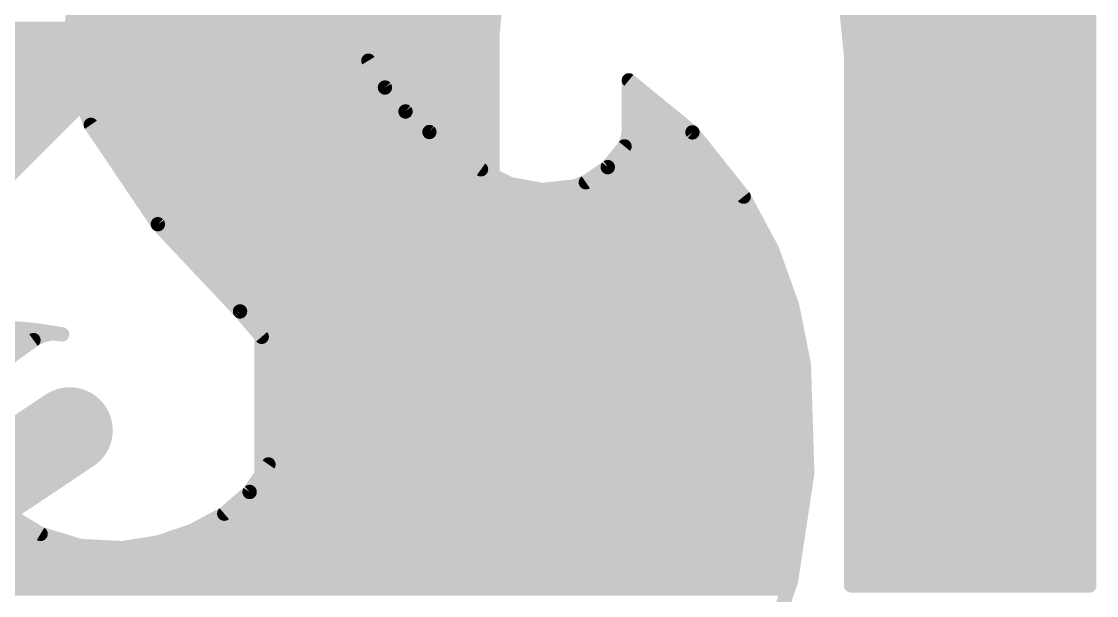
# Model space of a CAD drawing. Extents: x -8.9 to 15.4, y -3.8 to 15.4.
# Drawn here: x 1.363 to 3.266, y 8.547 to 9.563 of the extents above; entities that cross this region are included whole.
import ezdxf

# ---------------------------------------------------------------- set-up
doc = ezdxf.new("R2010")
doc.units = 0
for name, color, linetype in [('16', 132, 'CONTINUOUS'), ('21', 41, 'CONTINUOUS'), ('22', 40, 'CONTINUOUS')]:
    doc.layers.add(name, color=color, linetype=linetype)

msp = doc.modelspace()

# ---------------------------------------------------------------- linework, layer by layer
at = {"layer": '16', "const_width": 0.1524}
for points in [[(1.4485, 9.4869), (0.5842, 9.4869)], [(1.1604, 9.1988), (1.4485, 9.4869)], [(0.5842, 8.2633), (1.4485, 8.8395)]]:
    msp.add_lwpolyline(points, dxfattribs=at)
at = {"layer": '16', "const_width": 0.0762}
for points in [[(1.4755, 9.46, 1), (1.4216, 9.5138)], [(1.4485, 9.4488, 1), (1.4485, 9.525)], [(1.4697, 8.8078, 1), (1.4274, 8.8712)]]:
    msp.add_lwpolyline(points, format="xyb", dxfattribs=at)
at = {"layer": '21', "const_width": 0.0254}
for points in [[(1.4567, 9.5961), (1.4481, 9.5224)], [(1.4543, 9.5758), (1.9498, 9.5758)], [(1.9559, 9.5453), (1.9494, 9.578)], [(1.4514, 9.5504), (1.9549, 9.5504)], [(1.9774, 9.4938), (1.9559, 9.5453)], [(1.4484, 9.525), (1.9644, 9.525)], [(1.4481, 9.5224), (1.458, 9.4489)], [(1.4512, 9.4996), (1.975, 9.4996)], [(2.0067, 9.4463), (1.9774, 9.4938)], [(1.4546, 9.4742), (1.9895, 9.4742)], [(1.458, 9.4489), (1.486, 9.3802)], [(1.4581, 9.4488), (2.0052, 9.4488)], [(2.5511, 9.3669), (2.4385, 9.459)], [(2.4385, 9.459), (2.4385, 9.3701)], [(2.4385, 9.4488), (2.451, 9.4488)], [(2.043, 9.4039), (2.0067, 9.4463)], [(1.4684, 9.4234), (2.0263, 9.4234)], [(2.4385, 9.4234), (2.482, 9.4234)], [(1.4788, 9.398), (2.0499, 9.398)], [(2.0854, 9.3675), (2.043, 9.4039)], [(2.4385, 9.398), (2.5131, 9.398)], [(1.486, 9.3802), (1.6046, 9.2044)], [(1.4911, 9.3726), (2.0795, 9.3726)], [(2.4385, 9.3726), (2.5441, 9.3726)], [(2.1768, 9.3015), (2.0854, 9.3675)], [(2.4365, 9.3556), (2.4308, 9.3421)], [(2.4385, 9.3701), (2.4365, 9.3556)], [(2.6417, 9.2532), (2.5511, 9.3669)], [(1.5083, 9.3472), (2.1135, 9.3472)], [(2.4308, 9.3421), (2.4012, 9.3054)], [(2.433, 9.3472), (2.5668, 9.3472)], [(1.5254, 9.3218), (2.1487, 9.3218)], [(2.4144, 9.3218), (2.587, 9.3218)], [(1.5425, 9.2964), (2.1868, 9.2964)], [(2.2281, 9.2753), (2.1768, 9.3015)], [(2.4012, 9.3054), (2.3623, 9.2786)], [(2.3881, 9.2964), (2.6073, 9.2964)], [(2.2847, 9.2649), (2.2281, 9.2753)], [(2.3623, 9.2786), (2.3419, 9.271)], [(1.5597, 9.271), (2.2514, 9.271)], [(2.3419, 9.271), (2.2847, 9.2649)], [(2.3419, 9.271), (2.6275, 9.271)], [(1.5768, 9.2456), (2.6458, 9.2456)], [(2.6918, 9.1598), (2.6417, 9.2532)], [(1.5939, 9.2202), (2.6594, 9.2202)], [(1.6046, 9.2044), (1.7501, 9.05)], [(1.6136, 9.1948), (2.673, 9.1948)], [(1.6376, 9.1694), (2.6867, 9.1694)], [(1.6615, 9.144), (2.6975, 9.144)], [(2.7276, 9.06), (2.6918, 9.1598)], [(1.6854, 9.1186), (2.7066, 9.1186)], [(1.7094, 9.0932), (2.7157, 9.0932)], [(1.7333, 9.0678), (2.7248, 9.0678)], [(1.7501, 9.05), (1.7884, 9.0051)], [(2.7483, 8.956), (2.7276, 9.06)], [(1.7566, 9.0424), (2.7311, 9.0424)], [(1.1989, 9.017), (1.3869, 9.017)], [(1.3869, 9.017), (1.2929, 9.0244)], [(1.4352, 9.0094), (1.3869, 9.017)], [(1.4001, 9.0076), (1.4175, 9.0111)], [(1.4175, 9.0111), (1.4352, 9.0094)], [(1.7782, 9.017), (2.7362, 9.017)], [(1.1149, 8.9916), (1.3739, 8.9916)], [(1.3005, 8.9383), (1.3844, 8.9992)], [(1.3844, 8.9992), (1.4001, 9.0076)], [(1.7884, 9.0051), (1.8139, 8.9518)], [(1.7949, 8.9916), (2.7412, 8.9916)], [(1.807, 8.9662), (2.7463, 8.9662)], [(1.8139, 8.9518), (1.8246, 8.8937)], [(2.7543, 8.7632), (2.7483, 8.956)], [(1.8159, 8.9408), (2.7488, 8.9408)], [(1.8206, 8.9154), (2.7496, 8.9154)], [(1.8246, 8.8937), (1.82, 8.8348)], [(1.8244, 8.89), (2.7504, 8.89)], [(1.8224, 8.8646), (2.7512, 8.8646)], [(1.8204, 8.8392), (2.752, 8.8392)], [(1.82, 8.8348), (1.8004, 8.7791)], [(1.8126, 8.8138), (2.7528, 8.8138)], [(1.8037, 8.7884), (2.7535, 8.7884)], [(1.8004, 8.7791), (1.767, 8.7304)], [(1.7894, 8.763), (2.7543, 8.763)], [(2.7255, 8.5725), (2.7543, 8.7632)], [(1.767, 8.7304), (1.7222, 8.6919)], [(1.772, 8.7376), (2.7505, 8.7376)], [(1.7459, 8.7122), (2.7466, 8.7122)], [(1.397, 8.6562), (1.3336, 8.6944)], [(1.7222, 8.6919), (1.6658, 8.6615)], [(1.7127, 8.6868), (2.7428, 8.6868)], [(0.8917, 8.6614), (1.3884, 8.6614)], [(1.4678, 8.6346), (1.397, 8.6562)], [(1.6658, 8.6615), (1.6051, 8.641)], [(1.6655, 8.6614), (2.7389, 8.6614)], [(0.8895, 8.636), (1.4632, 8.636)], [(1.5418, 8.6309), (1.4678, 8.6346)], [(1.6051, 8.641), (1.5418, 8.6309)], [(1.5738, 8.636), (2.7351, 8.636)], [(0.8891, 8.6106), (2.7312, 8.6106)], [(0.8891, 8.5852), (2.7274, 8.5852)], [(2.6627, 8.3901), (2.7255, 8.5725)], [(0.8891, 8.5598), (2.7211, 8.5598)]]:
    msp.add_lwpolyline(points, dxfattribs=at)
at = {"layer": '21', "const_width": 0.0127}
for points in [[(1.4514, 9.5567, 1), (1.4514, 9.5441)], [(1.9618, 9.5477, 1), (1.95, 9.5429)], [(1.9549, 9.5441, 1), (1.9549, 9.5567)], [(1.4484, 9.5313, 1), (1.4484, 9.5187)], [(1.9497, 9.5441, 1), (1.9621, 9.5465)], [(1.9644, 9.5187, 1), (1.9644, 9.5313)], [(1.4544, 9.5233, 1), (1.4418, 9.5216)], [(1.4418, 9.5232, 1), (1.4544, 9.5217)], [(1.4512, 9.506, 1), (1.4512, 9.4933)], [(1.9828, 9.4971, 1), (1.972, 9.4905)], [(1.9715, 9.4913, 1), (1.9832, 9.4962)], [(1.975, 9.4933, 1), (1.975, 9.506)], [(1.4546, 9.4805, 1), (1.4546, 9.4679)], [(1.9895, 9.4679, 1), (1.9895, 9.4805)], [(1.4639, 9.4513, 1), (1.4522, 9.4465)], [(1.4581, 9.4551, 1), (1.4581, 9.4425)], [(2.0052, 9.4425, 1), (2.0052, 9.4551)], [(2.4425, 9.4639, 1), (2.4345, 9.4541)], [(2.4449, 9.459, 1), (2.4322, 9.459)], [(2.4385, 9.4551, 1), (2.4385, 9.4425)], [(2.451, 9.4425, 1), (2.451, 9.4551)], [(1.4517, 9.4481, 1), (1.4643, 9.4498)], [(2.0115, 9.4504, 1), (2.0019, 9.4422)], [(2.0013, 9.443, 1), (2.0121, 9.4496)], [(1.4684, 9.4298, 1), (1.4684, 9.4171)], [(2.0263, 9.4171, 1), (2.0263, 9.4298)], [(2.4385, 9.4298, 1), (2.4385, 9.4171)], [(2.482, 9.4171, 1), (2.482, 9.4298)], [(1.4788, 9.4043, 1), (1.4788, 9.3917)], [(2.0472, 9.4087, 1), (2.0389, 9.3991)], [(2.0382, 9.3998, 1), (2.0479, 9.408)], [(2.0499, 9.3917, 1), (2.0499, 9.4043)], [(2.4385, 9.4043, 1), (2.4385, 9.3917)], [(2.5131, 9.3917, 1), (2.5131, 9.4043)], [(1.4913, 9.3838, 1), (1.4807, 9.3766)], [(1.4801, 9.3778, 1), (1.4919, 9.3826)], [(1.4911, 9.3789, 1), (1.4911, 9.3663)], [(2.0795, 9.3663, 1), (2.0795, 9.3789)], [(2.4385, 9.3789, 1), (2.4385, 9.3663)], [(2.5441, 9.3663, 1), (2.5441, 9.3789)], [(2.0891, 9.3726, 1), (2.0817, 9.3624)], [(2.0813, 9.3627, 1), (2.0895, 9.3723)], [(2.4424, 9.3531, 1), (2.4307, 9.3581)], [(2.4448, 9.3692, 1), (2.4322, 9.371)], [(2.4322, 9.3701, 1), (2.4449, 9.3701)], [(2.556, 9.3709, 1), (2.5461, 9.363)], [(2.547, 9.362, 1), (2.5551, 9.3718)], [(1.5083, 9.3536, 1), (1.5083, 9.3409)], [(2.1135, 9.3409, 1), (2.1135, 9.3536)], [(2.425, 9.3446, 1), (2.4366, 9.3396)], [(2.4357, 9.3381, 1), (2.4259, 9.3461)], [(2.433, 9.3536, 1), (2.433, 9.3409)], [(2.4302, 9.3564, 1), (2.4428, 9.3547)], [(2.5668, 9.3409, 1), (2.5668, 9.3536)], [(1.5254, 9.3281, 1), (1.5254, 9.3155)], [(2.1487, 9.3155, 1), (2.1487, 9.3281)], [(2.4144, 9.3281, 1), (2.4144, 9.3155)], [(2.587, 9.3155, 1), (2.587, 9.3281)], [(1.5425, 9.3027, 1), (1.5425, 9.2901)], [(2.1797, 9.3072, 1), (2.1739, 9.2958)], [(2.1731, 9.2964, 1), (2.1805, 9.3066)], [(2.1868, 9.2901, 1), (2.1868, 9.3027)], [(2.3881, 9.3027, 1), (2.3881, 9.2901)], [(2.3962, 9.3094, 1), (2.4061, 9.3014)], [(2.4048, 9.3001, 1), (2.3976, 9.3106)], [(2.6073, 9.2901, 1), (2.6073, 9.3027)], [(2.2292, 9.2816, 1), (2.2269, 9.2691)], [(2.3587, 9.2838, 1), (2.3659, 9.2734)], [(2.3645, 9.2726, 1), (2.3601, 9.2846)], [(1.5597, 9.2774, 1), (1.5597, 9.2647)], [(2.2252, 9.2697, 1), (2.231, 9.281)], [(2.2514, 9.2647, 1), (2.2514, 9.2774)], [(2.284, 9.2712, 1), (2.2853, 9.2585)], [(2.2835, 9.2586, 1), (2.2858, 9.2711)], [(2.3419, 9.2774, 1), (2.3419, 9.2647)], [(2.3397, 9.277, 1), (2.3441, 9.265)], [(2.3426, 9.2647, 1), (2.3412, 9.2773)], [(2.6275, 9.2647, 1), (2.6275, 9.2774)], [(1.5768, 9.2519, 1), (1.5768, 9.2393)], [(2.6473, 9.2562, 1), (2.6361, 9.2502)], [(2.6367, 9.2492, 1), (2.6467, 9.2572)], [(2.6458, 9.2393, 1), (2.6458, 9.2519)], [(1.5939, 9.2265, 1), (1.5939, 9.2139)], [(2.6594, 9.2139, 1), (2.6594, 9.2265)], [(1.6092, 9.2087, 1), (1.6, 9.2)], [(1.5994, 9.2008, 1), (1.6099, 9.2079)], [(1.6136, 9.2012, 1), (1.6136, 9.1885)], [(2.673, 9.1885, 1), (2.673, 9.2012)], [(1.6376, 9.1758, 1), (1.6376, 9.1631)], [(2.6867, 9.1631, 1), (2.6867, 9.1758)], [(1.6615, 9.1503, 1), (1.6615, 9.1377)], [(2.6978, 9.1619, 1), (2.6859, 9.1576)], [(2.6862, 9.1568, 1), (2.6974, 9.1628)], [(2.6975, 9.1377, 1), (2.6975, 9.1503)], [(1.6854, 9.125, 1), (1.6854, 9.1123)], [(2.7066, 9.1123, 1), (2.7066, 9.125)], [(1.7094, 9.0996, 1), (1.7094, 9.0869)], [(2.7157, 9.0869, 1), (2.7157, 9.0996)], [(1.7333, 9.0741, 1), (1.7333, 9.0615)], [(2.7248, 9.0615, 1), (2.7248, 9.0741)], [(1.7549, 9.0541, 1), (1.7453, 9.0459)], [(1.7455, 9.0456, 1), (1.7547, 9.0544)], [(2.7339, 9.0612, 1), (2.7214, 9.0587)], [(2.7217, 9.0578, 1), (2.7336, 9.0621)], [(1.7566, 9.0488, 1), (1.7566, 9.0361)], [(2.7311, 9.0361, 1), (2.7311, 9.0488)], [(1.3879, 9.0233, 1), (1.3859, 9.0107)], [(1.3864, 9.0107, 1), (1.3874, 9.0233)], [(1.3869, 9.0107, 1), (1.3869, 9.0234)], [(1.4181, 9.0174, 1), (1.4169, 9.0048)], [(1.4188, 9.0049, 1), (1.4162, 9.0173)], [(1.4342, 9.0031, 1), (1.4362, 9.0157)], [(1.4346, 9.0031, 1), (1.4358, 9.0157)], [(1.7782, 9.0234, 1), (1.7782, 9.0107)], [(2.7362, 9.0107, 1), (2.7362, 9.0234)], [(1.3739, 8.9853, 1), (1.3739, 8.9979)], [(1.3814, 9.0048, 1), (1.3874, 8.9936)], [(1.3881, 8.9941, 1), (1.3807, 9.0043)], [(1.3988, 9.0138, 1), (1.4013, 9.0014)], [(1.4031, 9.002, 1), (1.3971, 9.0132)], [(1.7942, 9.0078, 1), (1.7827, 9.0023)], [(1.7836, 9.0009, 1), (1.7933, 9.0092)], [(1.7949, 8.9979, 1), (1.7949, 8.9853)], [(2.7412, 8.9853, 1), (2.7412, 8.9979)], [(1.807, 8.9726, 1), (1.807, 8.9599)], [(1.8201, 8.9529, 1), (1.8076, 8.9506)], [(2.7546, 8.9562, 1), (2.742, 8.9558)], [(2.7463, 8.9599, 1), (2.7463, 8.9726)], [(1.8081, 8.949, 1), (1.8196, 8.9545)], [(1.8159, 8.9472, 1), (1.8159, 8.9345)], [(2.7421, 8.9548, 1), (2.7545, 8.9572)], [(2.7488, 8.9345, 1), (2.7488, 8.9472)], [(1.8206, 8.9217, 1), (1.8206, 8.9091)], [(2.7496, 8.9091, 1), (2.7496, 8.9217)], [(1.8244, 8.8963, 1), (1.8244, 8.8837)], [(1.831, 8.8932, 1), (1.8183, 8.8942)], [(1.8184, 8.8925, 1), (1.8309, 8.8948)], [(2.7504, 8.8837, 1), (2.7504, 8.8963)], [(1.8224, 8.871, 1), (1.8224, 8.8583)], [(2.7512, 8.8583, 1), (2.7512, 8.871)], [(1.8204, 8.8455, 1), (1.8204, 8.8329)], [(2.752, 8.8329, 1), (2.752, 8.8455)], [(1.8137, 8.8353, 1), (1.8264, 8.8343)], [(1.826, 8.8327, 1), (1.8141, 8.8369)], [(1.8126, 8.8201, 1), (1.8126, 8.8075)], [(2.7528, 8.8075, 1), (2.7528, 8.8201)], [(1.8037, 8.7948, 1), (1.8037, 8.7821)], [(2.7535, 8.7821, 1), (2.7535, 8.7948)], [(1.7894, 8.7693, 1), (1.7894, 8.7567)], [(1.7944, 8.7812, 1), (1.8064, 8.777)], [(1.8056, 8.7755, 1), (1.7952, 8.7827)], [(2.7606, 8.7622, 1), (2.7481, 8.7641)], [(2.7543, 8.7567, 1), (2.7543, 8.7693)], [(2.748, 8.763, 1), (2.7607, 8.7634)], [(1.7618, 8.7339, 1), (1.7723, 8.7268)], [(1.7712, 8.7255, 1), (1.7629, 8.7352)], [(1.772, 8.7439, 1), (1.772, 8.7313)], [(2.7505, 8.7313, 1), (2.7505, 8.7439)], [(1.7459, 8.7186, 1), (1.7459, 8.7059)], [(2.7466, 8.7059, 1), (2.7466, 8.7186)], [(1.7127, 8.6931, 1), (1.7127, 8.6805)], [(1.7181, 8.6967, 1), (1.7263, 8.6871)], [(1.7252, 8.6863, 1), (1.7192, 8.6975)], [(2.7428, 8.6805, 1), (2.7428, 8.6931)], [(1.3884, 8.6551, 1), (1.3884, 8.6677)], [(1.3989, 8.6623, 1), (1.3952, 8.6501)], [(1.3937, 8.6507, 1), (1.4003, 8.6616)], [(1.6655, 8.6677, 1), (1.6655, 8.6551)], [(1.6628, 8.6671, 1), (1.6688, 8.6559)], [(1.6678, 8.6555, 1), (1.6638, 8.6675)], [(2.7389, 8.6551, 1), (2.7389, 8.6677)], [(1.4682, 8.6409, 1), (1.4675, 8.6282)], [(1.4632, 8.6297, 1), (1.4632, 8.6424)], [(1.466, 8.6285, 1), (1.4697, 8.6406)], [(1.5408, 8.6372, 1), (1.5428, 8.6246)], [(1.5415, 8.6246, 1), (1.5421, 8.6372)], [(1.5738, 8.6424, 1), (1.5738, 8.6297)], [(1.6031, 8.647, 1), (1.6071, 8.635)], [(1.6061, 8.6347, 1), (1.6041, 8.6472)], [(2.7351, 8.6297, 1), (2.7351, 8.6424)], [(2.7312, 8.6043, 1), (2.7312, 8.6169)], [(2.7315, 8.5704, 1), (2.7195, 8.5745)], [(2.7274, 8.5789, 1), (2.7274, 8.5915)], [(2.7192, 8.5734, 1), (2.7318, 8.5715)], [(2.7211, 8.5535, 1), (2.7211, 8.5662)]]:
    msp.add_lwpolyline(points, format="xyb", dxfattribs=at)
at = {"layer": '22', "const_width": 0.0254}
for points in [[(3.2537, 8.5649), (3.2537, 10.1371)], [(3.2537, 8.5649), (3.2537, 10.1371)], [(1.7882, 9.6291), (1.7882, 8.575)], [(1.7882, 9.6291), (1.7882, 8.575)], [(2.1971, 9.5402), (2.2037, 9.6136)], [(2.8239, 9.5822), (2.8321, 9.5021)], [(1.7882, 9.5758), (2.2003, 9.5758)], [(2.8246, 9.5758), (3.2537, 9.5758)], [(1.7882, 9.5504), (2.198, 9.5504)], [(2.8272, 9.5504), (3.2537, 9.5504)], [(1.7882, 9.525), (2.1971, 9.525)], [(2.1971, 8.575), (2.1971, 9.5402)], [(2.1971, 8.575), (2.1971, 9.5402)], [(2.8298, 9.525), (3.2537, 9.525)], [(1.7882, 9.4996), (2.1971, 9.4996)], [(2.8321, 9.5021), (2.8321, 8.5649)], [(2.8321, 9.4996), (3.2537, 9.4996)], [(1.7882, 9.4742), (2.1971, 9.4742)], [(2.8321, 9.4742), (3.2537, 9.4742)], [(1.7882, 9.4488), (2.1971, 9.4488)], [(2.8321, 9.4488), (3.2537, 9.4488)], [(2.8321, 9.4336), (2.8321, 8.5649)], [(1.7882, 9.4234), (2.1971, 9.4234)], [(2.8321, 9.4234), (3.2537, 9.4234)], [(1.7882, 9.398), (2.1971, 9.398)], [(2.8321, 9.398), (3.2537, 9.398)], [(1.7882, 9.3726), (2.1971, 9.3726)], [(2.8321, 9.3726), (3.2537, 9.3726)], [(1.7882, 9.3472), (2.1971, 9.3472)], [(2.8321, 9.3472), (3.2537, 9.3472)], [(1.7882, 9.3218), (2.1971, 9.3218)], [(2.8321, 9.3218), (3.2537, 9.3218)], [(1.7882, 9.2964), (2.1971, 9.2964)], [(2.8321, 9.2964), (3.2537, 9.2964)], [(1.7882, 9.271), (2.1971, 9.271)], [(2.8321, 9.271), (3.2537, 9.271)], [(1.7882, 9.2456), (2.1971, 9.2456)], [(2.8321, 9.2456), (3.2537, 9.2456)], [(1.7882, 9.2202), (2.1971, 9.2202)], [(2.8321, 9.2202), (3.2537, 9.2202)], [(1.7882, 9.1948), (2.1971, 9.1948)], [(2.8321, 9.1948), (3.2537, 9.1948)], [(1.7882, 9.1694), (2.1971, 9.1694)], [(2.8321, 9.1694), (3.2537, 9.1694)], [(1.7882, 9.144), (2.1971, 9.144)], [(2.8321, 9.144), (3.2537, 9.144)], [(1.7882, 9.1186), (2.1971, 9.1186)], [(2.8321, 9.1186), (3.2537, 9.1186)], [(1.7882, 9.0932), (2.1971, 9.0932)], [(2.8321, 9.0932), (3.2537, 9.0932)], [(1.7882, 9.0678), (2.1971, 9.0678)], [(2.8321, 9.0678), (3.2537, 9.0678)], [(1.7882, 9.0424), (2.1971, 9.0424)], [(2.8321, 9.0424), (3.2537, 9.0424)], [(1.7882, 9.017), (2.1971, 9.017)], [(2.8321, 9.017), (3.2537, 9.017)], [(1.7882, 8.9916), (2.1971, 8.9916)], [(2.8321, 8.9916), (3.2537, 8.9916)], [(1.7882, 8.9662), (2.1971, 8.9662)], [(2.8321, 8.9662), (3.2537, 8.9662)], [(1.7882, 8.9408), (2.1971, 8.9408)], [(2.8321, 8.9408), (3.2537, 8.9408)], [(1.7882, 8.9154), (2.1971, 8.9154)], [(2.8321, 8.9154), (3.2537, 8.9154)], [(1.7882, 8.89), (2.1971, 8.89)], [(2.8321, 8.89), (3.2537, 8.89)], [(1.7882, 8.8646), (2.1971, 8.8646)], [(2.8321, 8.8646), (3.2537, 8.8646)], [(1.7882, 8.8392), (2.1971, 8.8392)], [(2.8321, 8.8392), (3.2537, 8.8392)], [(1.7882, 8.8138), (2.1971, 8.8138)], [(2.8321, 8.8138), (3.2537, 8.8138)], [(1.7882, 8.7884), (2.1971, 8.7884)], [(2.8321, 8.7884), (3.2537, 8.7884)], [(1.7882, 8.763), (2.1971, 8.763)], [(2.8321, 8.763), (3.2537, 8.763)], [(1.7882, 8.7376), (2.1971, 8.7376)], [(2.8321, 8.7376), (3.2537, 8.7376)], [(1.7882, 8.7122), (2.1971, 8.7122)], [(2.8321, 8.7122), (3.2537, 8.7122)], [(1.7882, 8.6868), (2.1971, 8.6868)], [(2.8321, 8.6868), (3.2537, 8.6868)], [(1.7882, 8.6614), (2.1971, 8.6614)], [(2.8321, 8.6614), (3.2537, 8.6614)], [(1.7882, 8.636), (2.1971, 8.636)], [(2.8321, 8.636), (3.2537, 8.636)], [(1.7882, 8.6106), (2.1971, 8.6106)], [(2.8321, 8.6106), (3.2537, 8.6106)], [(1.7882, 8.5852), (2.1971, 8.5852)], [(1.7882, 8.575), (2.1971, 8.575)], [(1.7882, 8.575), (2.1971, 8.575)], [(2.8321, 8.5852), (3.2537, 8.5852)], [(2.8321, 8.5649), (3.2537, 8.5649)], [(2.8321, 8.5649), (3.2537, 8.5649)]]:
    msp.add_lwpolyline(points, dxfattribs=at)
at = {"layer": '22'}
for points, const_width in [([(2.2555, 9.7511, 0.136), (2.1971, 9.5402)], 0.0254), ([(2.8321, 9.5021, 0.0895), (2.8016, 9.6596)], 0.0254), ([(1.7882, 9.5567, 1), (1.7882, 9.5441)], 0.0127), ([(2.198, 9.5441, 1), (2.198, 9.5567)], 0.0127), ([(2.8272, 9.5567, 1), (2.8272, 9.5441)], 0.0127), ([(3.2537, 9.5441, 1), (3.2537, 9.5567)], 0.0127), ([(1.7882, 9.5313, 1), (1.7882, 9.5187)], 0.0127), ([(2.2035, 9.5402, 1), (2.1908, 9.5402)], 0.0127), ([(2.2035, 9.5402, 1), (2.1908, 9.5402)], 0.0127), ([(2.1908, 9.5408, 1), (2.2034, 9.5396)], 0.0127), ([(2.1908, 9.5402, 1), (2.2034, 9.5402)], 0.0127), ([(2.1971, 9.5187, 1), (2.1971, 9.5313)], 0.0127), ([(2.8298, 9.5313, 1), (2.8298, 9.5187)], 0.0127), ([(3.2537, 9.5187, 1), (3.2537, 9.5313)], 0.0127), ([(1.7882, 9.506, 1), (1.7882, 9.4933)], 0.0127), ([(2.1971, 9.4933, 1), (2.1971, 9.506)], 0.0127), ([(2.8321, 9.4336, 0.0064), (2.8321, 9.5021)], 0.0254), ([(2.8384, 9.5022, 1), (2.8258, 9.502)], 0.0127), ([(2.8321, 9.506, 1), (2.8321, 9.4933)], 0.0127), ([(2.8384, 9.5021, 1), (2.8258, 9.5021)], 0.0127), ([(2.8258, 9.5015, 1), (2.8384, 9.5027)], 0.0127), ([(2.8258, 9.502, 1), (2.8384, 9.5022)], 0.0127), ([(3.2537, 9.4933, 1), (3.2537, 9.506)], 0.0127), ([(1.7882, 9.4805, 1), (1.7882, 9.4679)], 0.0127), ([(2.1971, 9.4679, 1), (2.1971, 9.4805)], 0.0127), ([(2.8321, 9.4805, 1), (2.8321, 9.4679)], 0.0127), ([(3.2537, 9.4679, 1), (3.2537, 9.4805)], 0.0127), ([(1.7882, 9.4551, 1), (1.7882, 9.4425)], 0.0127), ([(2.1971, 9.4425, 1), (2.1971, 9.4551)], 0.0127), ([(2.8321, 9.4551, 1), (2.8321, 9.4425)], 0.0127), ([(3.2537, 9.4425, 1), (3.2537, 9.4551)], 0.0127), ([(2.8258, 9.4337, 1), (2.8384, 9.4335)], 0.0127), ([(2.8384, 9.4336, 1), (2.8258, 9.4336)], 0.0127), ([(1.7882, 9.4298, 1), (1.7882, 9.4171)], 0.0127), ([(2.1971, 9.4171, 1), (2.1971, 9.4298)], 0.0127), ([(2.8321, 9.4298, 1), (2.8321, 9.4171)], 0.0127), ([(3.2537, 9.4171, 1), (3.2537, 9.4298)], 0.0127), ([(1.7882, 9.4043, 1), (1.7882, 9.3917)], 0.0127), ([(2.1971, 9.3917, 1), (2.1971, 9.4043)], 0.0127), ([(2.8321, 9.4043, 1), (2.8321, 9.3917)], 0.0127), ([(3.2537, 9.3917, 1), (3.2537, 9.4043)], 0.0127), ([(1.7882, 9.3789, 1), (1.7882, 9.3663)], 0.0127), ([(2.1971, 9.3663, 1), (2.1971, 9.3789)], 0.0127), ([(2.8321, 9.3789, 1), (2.8321, 9.3663)], 0.0127), ([(3.2537, 9.3663, 1), (3.2537, 9.3789)], 0.0127), ([(1.7882, 9.3536, 1), (1.7882, 9.3409)], 0.0127), ([(2.1971, 9.3409, 1), (2.1971, 9.3536)], 0.0127), ([(2.8321, 9.3536, 1), (2.8321, 9.3409)], 0.0127), ([(3.2537, 9.3409, 1), (3.2537, 9.3536)], 0.0127), ([(1.7882, 9.3281, 1), (1.7882, 9.3155)], 0.0127), ([(2.1971, 9.3155, 1), (2.1971, 9.3281)], 0.0127), ([(2.8321, 9.3281, 1), (2.8321, 9.3155)], 0.0127), ([(3.2537, 9.3155, 1), (3.2537, 9.3281)], 0.0127), ([(1.7882, 9.3027, 1), (1.7882, 9.2901)], 0.0127), ([(2.1971, 9.2901, 1), (2.1971, 9.3027)], 0.0127), ([(2.8321, 9.3027, 1), (2.8321, 9.2901)], 0.0127), ([(3.2537, 9.2901, 1), (3.2537, 9.3027)], 0.0127), ([(1.7882, 9.2774, 1), (1.7882, 9.2647)], 0.0127), ([(2.1971, 9.2647, 1), (2.1971, 9.2774)], 0.0127), ([(2.8321, 9.2774, 1), (2.8321, 9.2647)], 0.0127), ([(3.2537, 9.2647, 1), (3.2537, 9.2774)], 0.0127), ([(1.7882, 9.2519, 1), (1.7882, 9.2393)], 0.0127), ([(2.1971, 9.2393, 1), (2.1971, 9.2519)], 0.0127), ([(2.8321, 9.2519, 1), (2.8321, 9.2393)], 0.0127), ([(3.2537, 9.2393, 1), (3.2537, 9.2519)], 0.0127), ([(1.7882, 9.2265, 1), (1.7882, 9.2139)], 0.0127), ([(2.1971, 9.2139, 1), (2.1971, 9.2265)], 0.0127), ([(2.8321, 9.2265, 1), (2.8321, 9.2139)], 0.0127), ([(3.2537, 9.2139, 1), (3.2537, 9.2265)], 0.0127), ([(1.7882, 9.2012, 1), (1.7882, 9.1885)], 0.0127), ([(2.1971, 9.1885, 1), (2.1971, 9.2012)], 0.0127), ([(2.8321, 9.2012, 1), (2.8321, 9.1885)], 0.0127), ([(3.2537, 9.1885, 1), (3.2537, 9.2012)], 0.0127), ([(1.7882, 9.1758, 1), (1.7882, 9.1631)], 0.0127), ([(2.1971, 9.1631, 1), (2.1971, 9.1758)], 0.0127), ([(2.8321, 9.1758, 1), (2.8321, 9.1631)], 0.0127), ([(3.2537, 9.1631, 1), (3.2537, 9.1758)], 0.0127), ([(1.7882, 9.1503, 1), (1.7882, 9.1377)], 0.0127), ([(2.1971, 9.1377, 1), (2.1971, 9.1503)], 0.0127), ([(2.8321, 9.1503, 1), (2.8321, 9.1377)], 0.0127), ([(3.2537, 9.1377, 1), (3.2537, 9.1503)], 0.0127), ([(1.7882, 9.125, 1), (1.7882, 9.1123)], 0.0127), ([(2.1971, 9.1123, 1), (2.1971, 9.125)], 0.0127), ([(2.8321, 9.125, 1), (2.8321, 9.1123)], 0.0127), ([(3.2537, 9.1123, 1), (3.2537, 9.125)], 0.0127), ([(1.7882, 9.0996, 1), (1.7882, 9.0869)], 0.0127), ([(2.1971, 9.0869, 1), (2.1971, 9.0996)], 0.0127), ([(2.8321, 9.0996, 1), (2.8321, 9.0869)], 0.0127), ([(3.2537, 9.0869, 1), (3.2537, 9.0996)], 0.0127), ([(1.7882, 9.0741, 1), (1.7882, 9.0615)], 0.0127), ([(2.1971, 9.0615, 1), (2.1971, 9.0741)], 0.0127), ([(2.8321, 9.0741, 1), (2.8321, 9.0615)], 0.0127), ([(3.2537, 9.0615, 1), (3.2537, 9.0741)], 0.0127), ([(1.7882, 9.0488, 1), (1.7882, 9.0361)], 0.0127), ([(2.1971, 9.0361, 1), (2.1971, 9.0488)], 0.0127), ([(2.8321, 9.0488, 1), (2.8321, 9.0361)], 0.0127), ([(3.2537, 9.0361, 1), (3.2537, 9.0488)], 0.0127), ([(1.7882, 9.0234, 1), (1.7882, 9.0107)], 0.0127), ([(2.1971, 9.0107, 1), (2.1971, 9.0234)], 0.0127), ([(2.8321, 9.0234, 1), (2.8321, 9.0107)], 0.0127), ([(3.2537, 9.0107, 1), (3.2537, 9.0234)], 0.0127), ([(1.7882, 8.9979, 1), (1.7882, 8.9853)], 0.0127), ([(2.1971, 8.9853, 1), (2.1971, 8.9979)], 0.0127), ([(2.8321, 8.9979, 1), (2.8321, 8.9853)], 0.0127), ([(3.2537, 8.9853, 1), (3.2537, 8.9979)], 0.0127), ([(1.7882, 8.9726, 1), (1.7882, 8.9599)], 0.0127), ([(2.1971, 8.9599, 1), (2.1971, 8.9726)], 0.0127), ([(2.8321, 8.9726, 1), (2.8321, 8.9599)], 0.0127), ([(3.2537, 8.9599, 1), (3.2537, 8.9726)], 0.0127), ([(1.7882, 8.9472, 1), (1.7882, 8.9345)], 0.0127), ([(2.1971, 8.9345, 1), (2.1971, 8.9472)], 0.0127), ([(2.8321, 8.9472, 1), (2.8321, 8.9345)], 0.0127), ([(3.2537, 8.9345, 1), (3.2537, 8.9472)], 0.0127), ([(1.7882, 8.9217, 1), (1.7882, 8.9091)], 0.0127), ([(2.1971, 8.9091, 1), (2.1971, 8.9217)], 0.0127), ([(2.8321, 8.9217, 1), (2.8321, 8.9091)], 0.0127), ([(3.2537, 8.9091, 1), (3.2537, 8.9217)], 0.0127), ([(1.7882, 8.8963, 1), (1.7882, 8.8837)], 0.0127), ([(2.1971, 8.8837, 1), (2.1971, 8.8963)], 0.0127), ([(2.8321, 8.8963, 1), (2.8321, 8.8837)], 0.0127), ([(3.2537, 8.8837, 1), (3.2537, 8.8963)], 0.0127), ([(1.7882, 8.871, 1), (1.7882, 8.8583)], 0.0127), ([(2.1971, 8.8583, 1), (2.1971, 8.871)], 0.0127), ([(2.8321, 8.871, 1), (2.8321, 8.8583)], 0.0127), ([(3.2537, 8.8583, 1), (3.2537, 8.871)], 0.0127), ([(1.7882, 8.8455, 1), (1.7882, 8.8329)], 0.0127), ([(2.1971, 8.8329, 1), (2.1971, 8.8455)], 0.0127), ([(2.8321, 8.8455, 1), (2.8321, 8.8329)], 0.0127), ([(3.2537, 8.8329, 1), (3.2537, 8.8455)], 0.0127), ([(1.7882, 8.8201, 1), (1.7882, 8.8075)], 0.0127), ([(2.1971, 8.8075, 1), (2.1971, 8.8201)], 0.0127), ([(2.8321, 8.8201, 1), (2.8321, 8.8075)], 0.0127), ([(3.2537, 8.8075, 1), (3.2537, 8.8201)], 0.0127), ([(1.7882, 8.7948, 1), (1.7882, 8.7821)], 0.0127), ([(2.1971, 8.7821, 1), (2.1971, 8.7948)], 0.0127), ([(2.8321, 8.7948, 1), (2.8321, 8.7821)], 0.0127), ([(3.2537, 8.7821, 1), (3.2537, 8.7948)], 0.0127), ([(1.7882, 8.7693, 1), (1.7882, 8.7567)], 0.0127), ([(2.1971, 8.7567, 1), (2.1971, 8.7693)], 0.0127), ([(2.8321, 8.7693, 1), (2.8321, 8.7567)], 0.0127), ([(3.2537, 8.7567, 1), (3.2537, 8.7693)], 0.0127), ([(1.7882, 8.7439, 1), (1.7882, 8.7313)], 0.0127), ([(2.1971, 8.7313, 1), (2.1971, 8.7439)], 0.0127), ([(2.8321, 8.7439, 1), (2.8321, 8.7313)], 0.0127), ([(3.2537, 8.7313, 1), (3.2537, 8.7439)], 0.0127), ([(1.7882, 8.7186, 1), (1.7882, 8.7059)], 0.0127), ([(2.1971, 8.7059, 1), (2.1971, 8.7186)], 0.0127), ([(2.8321, 8.7186, 1), (2.8321, 8.7059)], 0.0127), ([(3.2537, 8.7059, 1), (3.2537, 8.7186)], 0.0127), ([(1.7882, 8.6931, 1), (1.7882, 8.6805)], 0.0127), ([(2.1971, 8.6805, 1), (2.1971, 8.6931)], 0.0127), ([(2.8321, 8.6931, 1), (2.8321, 8.6805)], 0.0127), ([(3.2537, 8.6805, 1), (3.2537, 8.6931)], 0.0127), ([(1.7882, 8.6677, 1), (1.7882, 8.6551)], 0.0127), ([(2.1971, 8.6551, 1), (2.1971, 8.6677)], 0.0127), ([(2.8321, 8.6677, 1), (2.8321, 8.6551)], 0.0127), ([(3.2537, 8.6551, 1), (3.2537, 8.6677)], 0.0127), ([(1.7882, 8.6424, 1), (1.7882, 8.6297)], 0.0127), ([(2.1971, 8.6297, 1), (2.1971, 8.6424)], 0.0127), ([(2.8321, 8.6424, 1), (2.8321, 8.6297)], 0.0127), ([(3.2537, 8.6297, 1), (3.2537, 8.6424)], 0.0127), ([(1.7882, 8.6169, 1), (1.7882, 8.6043)], 0.0127), ([(2.1971, 8.6043, 1), (2.1971, 8.6169)], 0.0127), ([(2.8321, 8.6169, 1), (2.8321, 8.6043)], 0.0127), ([(3.2537, 8.6043, 1), (3.2537, 8.6169)], 0.0127), ([(1.7882, 8.5814, 1), (1.7882, 8.5687)], 0.0127), ([(1.7882, 8.5814, 1), (1.7882, 8.5687)], 0.0127), ([(1.7882, 8.5915, 1), (1.7882, 8.5789)], 0.0127), ([(2.1971, 8.5789, 1), (2.1971, 8.5915)], 0.0127), ([(2.1971, 8.5687, 1), (2.1971, 8.5814)], 0.0127), ([(2.1971, 8.5687, 1), (2.1971, 8.5814)], 0.0127), ([(2.8321, 8.5915, 1), (2.8321, 8.5789)], 0.0127), ([(3.2537, 8.5789, 1), (3.2537, 8.5915)], 0.0127), ([(1.7818, 8.575, 1), (1.7946, 8.575)], 0.0127), ([(1.7818, 8.575, 1), (1.7946, 8.575)], 0.0127), ([(2.1908, 8.575, 1), (2.2035, 8.575)], 0.0127), ([(2.1908, 8.575, 1), (2.2035, 8.575)], 0.0127), ([(2.8321, 8.5712, 1), (2.8321, 8.5586)], 0.0127), ([(2.8321, 8.5712, 1), (2.8321, 8.5586)], 0.0127), ([(2.8258, 8.5649, 1), (2.8384, 8.5649)], 0.0127), ([(2.8258, 8.5649, 1), (2.8384, 8.5649)], 0.0127), ([(3.2474, 8.5649, 1), (3.2601, 8.5649)], 0.0127), ([(3.2474, 8.5649, 1), (3.2601, 8.5649)], 0.0127), ([(3.2537, 8.5586, 1), (3.2537, 8.5712)], 0.0127), ([(3.2537, 8.5586, 1), (3.2537, 8.5712)], 0.0127)]:
    msp.add_lwpolyline(points, format="xyb", dxfattribs=dict(at, const_width=const_width))

doc.saveas('drawing.dxf')
